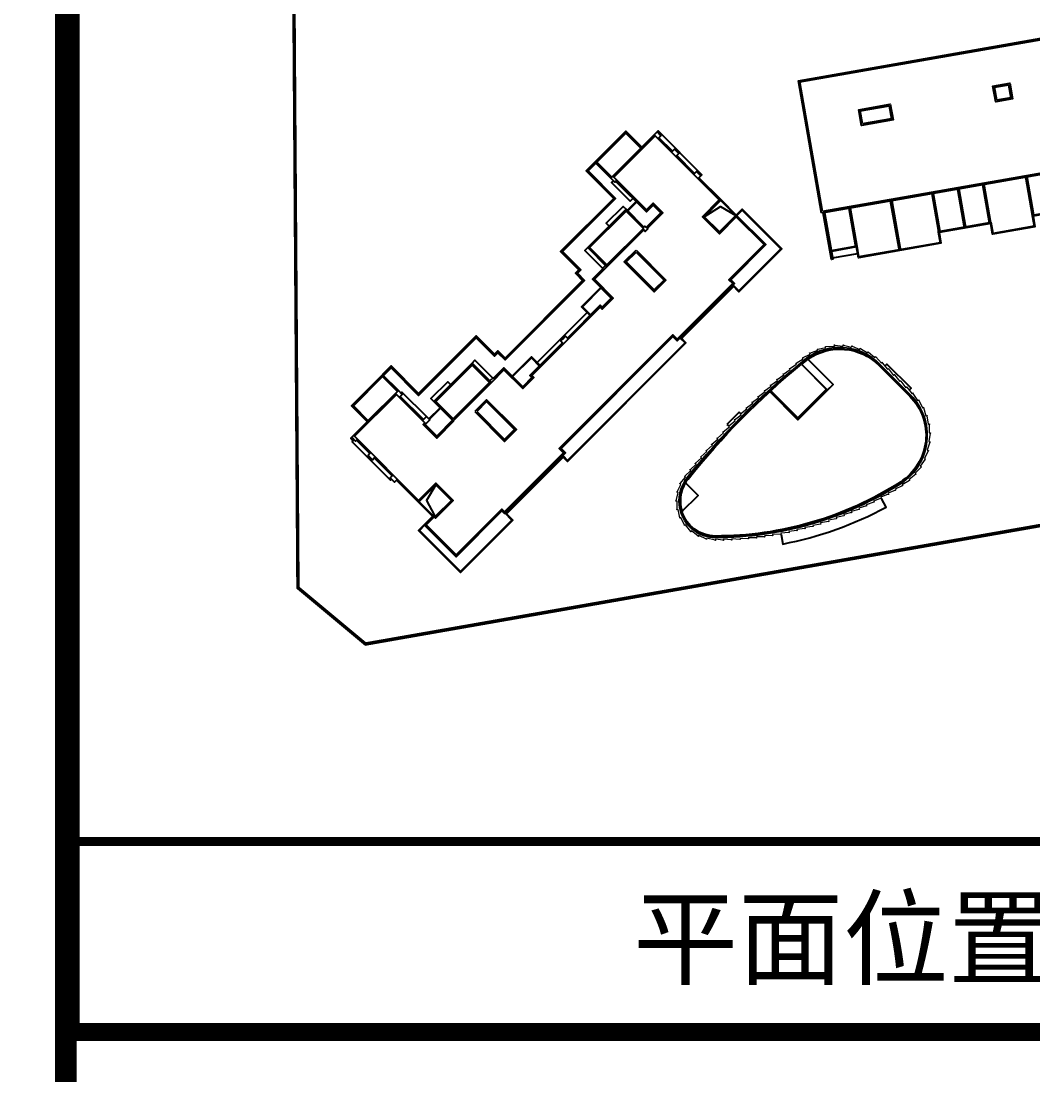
# Model space of a CAD drawing. Header units: millimetres. Extents: x 434053 to 1059003, y -2417481 to 936527.
# Drawn here: x 544088 to 544832, y -2316696 to -2315921 of the extents above; entities that cross this region are included whole.
import ezdxf
from ezdxf.lldxf.tags import DXFTag

# ---------------------------------------------------------------- set-up
doc = ezdxf.new("R2010")
doc.units = ezdxf.units.MM
doc.header["$LTSCALE"] = 1000
doc.header["$MEASUREMENT"] = 0
doc.linetypes.add('示意图$0$DASHDOT', pattern=[25.4, 12.7, -6.35, 0, -6.35])
doc.layers.add('A-ANNO-TEXT', color=7, linetype='Continuous', lineweight=25)
doc.layers.add('示意图$0$建筑轮廓-塔楼', color=4, linetype='Continuous', lineweight=0)
for name, color, linetype in [('A-ANNO-TTLB', 7, 'Continuous'), ('图签 A1$0$净用地范围线', 6, 'Continuous'), ('建筑轮廓-首层平台', 90, 'Continuous'), ('示意图$0$_平面辅助线', 7, 'Continuous'), ('示意图$0$DIM_MODI', 6, 'Continuous'), ('示意图$0$WALL', 4, 'Continuous'), ('示意图$0$净用地范围线', 6, 'Continuous'), ('示意图$0$图签 A1$0$净用地范围线', 6, 'Continuous'), ('示意图$0$建筑轮廓-窗-阳台', 255, 'Continuous'), ('示意图$0$首二层+地下室_04(1)$0$1#楼首层平面图$0$A-WALL', 2, 'Continuous')]:
    doc.layers.add(name, color=color, linetype=linetype)
doc.styles.add('TITXC', font='simhei.ttf')
tags = doc.linetypes.add('图签 A1$0$DASHDOT', pattern=[1, 0.5, -0.25, 0, -0.25]).pattern_tags.tags
tags[10:11] = [DXFTag(74, 4), DXFTag(75, 0), DXFTag(340, '0'), DXFTag(46, 1.0), DXFTag(50, 0.0), DXFTag(44, 0.0), DXFTag(45, 0.0)]
tags[8:9] = [DXFTag(74, 4), DXFTag(75, 0), DXFTag(340, '0'), DXFTag(46, 1.0), DXFTag(50, 0.0), DXFTag(44, 0.0), DXFTag(45, 0.0)]
tags[6:7] = [DXFTag(74, 4), DXFTag(75, 0), DXFTag(340, '0'), DXFTag(46, 1.0), DXFTag(50, 0.0), DXFTag(44, 0.0), DXFTag(45, 0.0)]
tags[4:5] = [DXFTag(74, 4), DXFTag(75, 0), DXFTag(340, '0'), DXFTag(46, 1.0), DXFTag(50, 0.0), DXFTag(44, 0.0), DXFTag(45, 0.0)]
tags = doc.linetypes.add('示意图$0$图签 A1$0$DASHDOT', pattern=[1, 0.5, -0.25, 0, -0.25]).pattern_tags.tags
tags[10:11] = [DXFTag(74, 4), DXFTag(75, 0), DXFTag(340, '0'), DXFTag(46, 1.0), DXFTag(50, 0.0), DXFTag(44, 0.0), DXFTag(45, 0.0)]
tags[8:9] = [DXFTag(74, 4), DXFTag(75, 0), DXFTag(340, '0'), DXFTag(46, 1.0), DXFTag(50, 0.0), DXFTag(44, 0.0), DXFTag(45, 0.0)]
tags[6:7] = [DXFTag(74, 4), DXFTag(75, 0), DXFTag(340, '0'), DXFTag(46, 1.0), DXFTag(50, 0.0), DXFTag(44, 0.0), DXFTag(45, 0.0)]
tags[4:5] = [DXFTag(74, 4), DXFTag(75, 0), DXFTag(340, '0'), DXFTag(46, 1.0), DXFTag(50, 0.0), DXFTag(44, 0.0), DXFTag(45, 0.0)]

# ---------------------------------------------------------------- blocks, each defined once
blk = doc.blocks.new('asdfgafg示意图$0$49841165651')
at = {"layer": '示意图$0$建筑轮廓-窗-阳台', "color": 4}
for points in [[(-19035231987.362881, -6398610056.282408), (-19035235392.694901, -6398590652.836475), (-19035195305.380138, -6398583617.456451), (-19035191900.048119, -6398603020.902374), (-19035231987.362881, -6398610056.282408)], [(-19035196573.697529, -6398592010.256876), (-19035196979.917339, -6398589695.632614), (-19035194517.551102, -6398589263.483883), (-19035194111.33128, -6398591578.108143), (-19035196573.697529, -6398592010.256876), (-19035196573.697529, -6398592010.256876)], [(-19035206423.16246, -6398593738.851799), (-19035206829.382271, -6398591424.227541), (-19035204367.016029, -6398590992.078808), (-19035203960.796219, -6398593306.703068), (-19035206423.16246, -6398593738.851799), (-19035206423.16246, -6398593738.851799)], [(-19035226122.092339, -6398597196.041677), (-19035226528.312149, -6398594881.417418), (-19035221899.063629, -6398594068.9778), (-19035221492.843811, -6398596383.60206), (-19035226122.092339, -6398597196.041677), (-19035226122.092339, -6398597196.041677)]]:
    blk.add_lwpolyline(points, dxfattribs=at)
at = {"layer": '示意图$0$建筑轮廓-窗-阳台'}
for points in [[(-19035231824.94548, -6398609824.721212), (-19035235161.13369, -6398590815.253878), (-19035195467.797531, -6398583849.017649), (-19035192131.60931, -6398602858.484974)], [(-19035196411.280121, -6398591778.695677), (-19035196748.35614, -6398589858.050014), (-19035194679.968498, -6398589495.04508), (-19035194342.892479, -6398591415.690741)], [(-19035206260.74506, -6398593507.290604), (-19035206597.821079, -6398591586.644941), (-19035204529.43343, -6398591223.640007), (-19035204192.357422, -6398593144.285667)], [(-19035225959.674938, -6398596964.48048), (-19035226296.75095, -6398595043.834818), (-19035222061.48103, -6398594300.539001), (-19035221724.40501, -6398596221.184661)]]:
    blk.add_lwpolyline(points, close=True, dxfattribs=at)
for points in [[(-19035192195.53207, -6398603072.760223), (-19035190934.138561, -6398610260.130169), (-19035196942.312168, -6398611314.573078), (-19035197218.887348, -6398609738.658688), (-19035201060.17868, -6398610412.810709), (-19035200783.603489, -6398611988.7251), (-19035206791.7771, -6398613043.168005), (-19035207068.352291, -6398611467.253611), (-19035214849.429588, -6398612832.843618), (-19035214572.854401, -6398614408.757998), (-19035226490.706989, -6398616500.357861), (-19035226767.282169, -6398614924.44347), (-19035230559.326172, -6398615589.952515)], [(-19035192097.037418, -6398603055.474272), (-19035190818.357948, -6398610341.338871), (-19035197023.520859, -6398611430.353676), (-19035197300.09605, -6398609854.439285), (-19035200944.398079, -6398610494.019409), (-19035200667.822891, -6398612069.933798), (-19035206872.985809, -6398613158.948601), (-19035207149.560989, -6398611583.034214), (-19035214733.648979, -6398612914.052319), (-19035214457.073799, -6398614489.966698), (-19035226571.915668, -6398616616.138456), (-19035226848.490871, -6398615040.22407), (-19035230542.040211, -6398615688.447165)], [(-19035201010.931351, -6398610404.167734), (-19035201995.749691, -6398604792.712176)], [(-19035200813.942051, -6398610369.595833), (-19035201798.76038, -6398604758.140276)], [(-19035198449.942299, -6398604170.418001), (-19035197465.123981, -6398609781.87356)], [(-19035198252.952999, -6398604135.846103), (-19035197268.134682, -6398609747.301661)], [(-19035207314.588909, -6398611510.468487), (-19035208299.407242, -6398605899.012929)], [(-19035207117.599621, -6398611475.896589), (-19035208102.41795, -6398605864.441032)], [(-19035215785.00058, -6398607212.745073), (-19035214800.182259, -6398612824.200632)], [(-19035215588.011299, -6398607178.173177), (-19035214603.19297, -6398612789.628733)], [(-19035212042.203918, -6398606555.879002), (-19035211057.385578, -6398612167.334562)], [(-19035211845.21463, -6398606521.307105), (-19035210860.396278, -6398612132.762665)], [(-19035227998.33712, -6398609356.202785), (-19035227013.518791, -6398614967.658342)], [(-19035227801.34782, -6398609321.630886), (-19035226816.529491, -6398614933.086443)], [(-19035221891.668869, -6398608284.47393), (-19035220612.98938, -6398615570.338524)], [(-19035221694.679569, -6398608249.902033), (-19035220416.00008, -6398615535.766626)], [(-19035231544.144489, -6398609978.496962), (-19035230344.25473, -6398616821.311653), (-19035230541.24403, -6398616855.883549), (-19035231741.133801, -6398610013.068859)], [(-19035230378.79525, -6398616624.331581), (-19035226684.271832, -6398615975.937531)]]:
    blk.add_lwpolyline(points, dxfattribs=at)
blk = doc.blocks.new('asdfgafg示意图$0$11#####')
blk.add_lwpolyline([(712283.7, 2542161.86, 0.321963), (712288.77, 2542158.22, 0.143171), (712316.02, 2542166.17, 0.479293), (712317.43, 2542179.11), (712312.93, 2542183.61, 0.369308), (712302.11, 2542184.46, 0.012083), (712301.79, 2542184.21, 0.00136), (712301.32, 2542183.83, 0.053943), (712284.58, 2542166.9, 0.029822), (712284.21, 2542166.37, 0.222835)], format="xyb", close=True)
for points in [[(712301.4, 2542183.62), (712305.2, 2542179.82), (712306.05, 2542180.66), (712302.35, 2542184.37, -0.36465), (712312.8, 2542183.46), (712317.3, 2542178.96, -0.479293), (712315.92, 2542166.33, -0.143171), (712288.77, 2542158.41, -0.327319), (712283.86, 2542162.01), (712286.22, 2542164.37), (712284.37, 2542166.22, -0.032129), (712284.75, 2542166.76, -0.053761), (712301.4, 2542183.62)], [(712284.39, 2542166.26, 0.222835), (712283.9, 2542161.93, 0.222835)]]:
    blk.add_lwpolyline(points, format="xyb")
for points in [[(712302.35, 2542184.37), (712306.05, 2542180.66), (712300.87, 2542175.49), (712296.75, 2542179.61)], [(712301.4, 2542183.62), (712305.06, 2542179.96), (712300.87, 2542175.77), (712296.89, 2542179.75)], [(712302.35, 2542184.37), (712301.4, 2542183.62)]]:
    blk.add_lwpolyline(points)
at = {"layer": '示意图$0$建筑轮廓-塔楼'}
blk.add_lwpolyline([(712305.35, 2542160.7), (712305.4, 2542160.53), (712305.36, 2542160.52), (712305.35, 2542160.55), (712304.2, 2542160.33), (712304.26, 2542160.15), (712304.21, 2542160.14), (712304.2, 2542160.17), (712303.05, 2542159.98), (712303.1, 2542159.8), (712303.05, 2542159.79), (712303.04, 2542159.82), (712301.89, 2542159.66), (712301.93, 2542159.48), (712301.89, 2542159.46), (712301.88, 2542159.5), (712300.72, 2542159.36), (712300.76, 2542159.18), (712300.71, 2542159.17), (712300.7, 2542159.2), (712299.54, 2542159.09), (712299.58, 2542158.91), (712299.53, 2542158.9), (712299.53, 2542158.93), (712298.36, 2542158.85), (712298.4, 2542158.67), (712298.35, 2542158.66), (712298.34, 2542158.69), (712297.17, 2542158.64), (712297.2, 2542158.45), (712297.16, 2542158.45), (712297.15, 2542158.48), (712295.98, 2542158.45), (712296.01, 2542158.27), (712295.96, 2542158.26), (712295.95, 2542158.3), (712294.79, 2542158.3), (712294.81, 2542158.11), (712294.76, 2542158.11), (712294.76, 2542158.14), (712293.59, 2542158.17), (712293.61, 2542157.98), (712293.56, 2542157.98), (712293.55, 2542158.01), (712292.39, 2542158.07), (712292.4, 2542157.88), (712292.35, 2542157.88), (712292.35, 2542157.92), (712291.18, 2542158), (712291.19, 2542157.81), (712291.14, 2542157.81), (712291.14, 2542157.85), (712289.98, 2542157.96), (712289.98, 2542157.77), (712289.93, 2542157.77), (712289.93, 2542157.8), (712288.77, 2542157.94), (712288.77, 2542157.76), (712288.72, 2542157.76), (712288.72, 2542157.79), (712287.53, 2542158.09), (712287.48, 2542157.9), (712287.44, 2542157.91), (712287.44, 2542157.95), (712286.34, 2542158.5), (712286.26, 2542158.33), (712286.21, 2542158.35), (712286.23, 2542158.39), (712285.28, 2542159.17), (712285.16, 2542159.02), (712285.12, 2542159.05), (712285.14, 2542159.08), (712284.39, 2542160.06), (712284.24, 2542159.94), (712284.21, 2542159.98), (712284.24, 2542160), (712283.72, 2542161.12), (712283.55, 2542161.04), (712283.53, 2542161.08), (712283.56, 2542161.1), (712283.31, 2542162.3), (712283.12, 2542162.26), (712283.11, 2542162.31), (712283.15, 2542162.32), (712283.17, 2542163.55), (712282.98, 2542163.55), (712282.98, 2542163.6), (712283.01, 2542163.6), (712283.31, 2542164.8), (712283.12, 2542164.84), (712283.13, 2542164.89), (712283.17, 2542164.88), (712283.72, 2542165.98), (712283.55, 2542166.07), (712283.57, 2542166.11), (712283.6, 2542166.1), (712284.38, 2542167.05), (712284.24, 2542167.17), (712284.27, 2542167.21), (712284.29, 2542167.18), (712285.15, 2542168.01), (712285.01, 2542168.12), (712285.04, 2542168.16), (712285.06, 2542168.14), (712285.93, 2542168.95), (712285.79, 2542169.07), (712285.82, 2542169.11), (712285.84, 2542169.09), (712286.72, 2542169.89), (712286.58, 2542170.01), (712286.61, 2542170.05), (712286.64, 2542170.03), (712287.52, 2542170.82), (712287.38, 2542170.94), (712287.41, 2542170.98), (712287.44, 2542170.96), (712288.33, 2542171.74), (712288.19, 2542171.87), (712288.22, 2542171.9), (712288.25, 2542171.88), (712289.15, 2542172.65), (712289.01, 2542172.78), (712289.04, 2542172.82), (712289.07, 2542172.79), (712289.98, 2542173.56), (712289.84, 2542173.68), (712289.88, 2542173.72), (712289.9, 2542173.7), (712290.82, 2542174.45), (712290.68, 2542174.58), (712290.72, 2542174.61), (712290.74, 2542174.59), (712291.67, 2542175.33), (712291.53, 2542175.46), (712291.57, 2542175.5), (712291.59, 2542175.47), (712292.53, 2542176.21), (712292.4, 2542176.34), (712292.43, 2542176.37), (712292.46, 2542176.35), (712293.4, 2542177.07), (712293.27, 2542177.2), (712293.3, 2542177.24), (712293.33, 2542177.22), (712294.28, 2542177.93), (712294.15, 2542178.06), (712294.18, 2542178.1), (712294.21, 2542178.07), (712295.16, 2542178.77), (712295.04, 2542178.91), (712295.07, 2542178.94), (712295.1, 2542178.92), (712296.06, 2542179.61), (712295.93, 2542179.75), (712295.97, 2542179.78), (712295.99, 2542179.75), (712296.97, 2542180.43), (712296.84, 2542180.57), (712296.88, 2542180.61), (712296.9, 2542180.58), (712297.88, 2542181.25), (712297.76, 2542181.39), (712297.8, 2542181.42), (712297.82, 2542181.4), (712298.81, 2542182.06), (712298.69, 2542182.2), (712298.72, 2542182.23), (712298.75, 2542182.2), (712299.74, 2542182.85), (712299.62, 2542182.99), (712299.66, 2542183.03), (712299.68, 2542183), (712300.68, 2542183.64), (712300.56, 2542183.78), (712300.6, 2542183.81), (712300.62, 2542183.78), (712301.63, 2542184.41), (712301.52, 2542184.55), (712301.56, 2542184.59), (712301.58, 2542184.56), (712302.67, 2542185.12), (712302.58, 2542185.29), (712302.62, 2542185.31), (712302.64, 2542185.28), (712303.8, 2542185.68), (712303.73, 2542185.86), (712303.78, 2542185.87), (712303.79, 2542185.84), (712305, 2542186.07), (712304.95, 2542186.25), (712305, 2542186.26), (712305.01, 2542186.23), (712306.24, 2542186.28), (712306.22, 2542186.46), (712306.27, 2542186.47), (712306.28, 2542186.43), (712307.5, 2542186.3), (712307.51, 2542186.49), (712307.56, 2542186.49), (712307.56, 2542186.45), (712308.75, 2542186.14), (712308.79, 2542186.33), (712308.83, 2542186.32), (712308.83, 2542186.28), (712309.96, 2542185.8), (712310.02, 2542185.98), (712310.07, 2542185.96), (712310.06, 2542185.93), (712311.11, 2542185.29), (712311.2, 2542185.45), (712311.24, 2542185.43), (712311.23, 2542185.4), (712312.17, 2542184.61), (712312.29, 2542184.76), (712312.33, 2542184.73), (712312.3, 2542184.71), (712313.13, 2542183.79), (712313.26, 2542183.92), (712313.29, 2542183.89), (712313.27, 2542183.86), (712314.03, 2542182.89), (712314.16, 2542183.02), (712314.19, 2542182.99), (712314.17, 2542182.96), (712314.93, 2542181.99), (712315.06, 2542182.12), (712315.09, 2542182.09), (712315.07, 2542182.06), (712315.83, 2542181.09), (712315.96, 2542181.22), (712316, 2542181.19), (712315.97, 2542181.16), (712316.73, 2542180.19), (712316.86, 2542180.32), (712316.9, 2542180.29), (712316.87, 2542180.26), (712317.63, 2542179.29), (712317.76, 2542179.42), (712317.8, 2542179.39), (712317.77, 2542179.36), (712318.46, 2542178.32), (712318.61, 2542178.43), (712318.64, 2542178.39), (712318.62, 2542178.37), (712319.15, 2542177.23), (712319.31, 2542177.32), (712319.34, 2542177.28), (712319.3, 2542177.26), (712319.66, 2542176.06), (712319.84, 2542176.12), (712319.85, 2542176.07), (712319.82, 2542176.06), (712319.99, 2542174.82), (712320.18, 2542174.86), (712320.19, 2542174.81), (712320.15, 2542174.8), (712320.14, 2542173.55), (712320.33, 2542173.56), (712320.33, 2542173.51), (712320.3, 2542173.5), (712320.1, 2542172.27), (712320.29, 2542172.25), (712320.28, 2542172.2), (712320.24, 2542172.2), (712319.87, 2542171.01), (712320.05, 2542170.96), (712320.03, 2542170.91), (712320, 2542170.92), (712319.45, 2542169.8), (712319.62, 2542169.72), (712319.6, 2542169.68), (712319.57, 2542169.69), (712318.85, 2542168.66), (712319.01, 2542168.56), (712318.99, 2542168.52), (712318.96, 2542168.54), (712318.1, 2542167.62), (712318.24, 2542167.5), (712318.21, 2542167.46), (712318.18, 2542167.49), (712317.2, 2542166.71), (712317.32, 2542166.57), (712317.29, 2542166.54), (712317.26, 2542166.56), (712316.17, 2542165.94), (712316.27, 2542165.78), (712316.23, 2542165.76), (712316.21, 2542165.79), (712315.15, 2542165.3), (712315.25, 2542165.14), (712315.2, 2542165.12), (712315.19, 2542165.15), (712314.11, 2542164.69), (712314.21, 2542164.53), (712314.16, 2542164.51), (712314.14, 2542164.54), (712313.06, 2542164.1), (712313.15, 2542163.94), (712313.1, 2542163.92), (712313.09, 2542163.95), (712311.99, 2542163.54), (712312.08, 2542163.38), (712312.03, 2542163.35), (712312.02, 2542163.38), (712310.91, 2542163), (712311, 2542162.84), (712310.95, 2542162.82), (712310.94, 2542162.85), (712309.82, 2542162.49), (712309.9, 2542162.32), (712309.85, 2542162.3), (712309.84, 2542162.33), (712308.72, 2542162.01), (712308.79, 2542161.84), (712308.75, 2542161.82), (712308.73, 2542161.85), (712307.6, 2542161.55), (712307.67, 2542161.38), (712307.63, 2542161.36), (712307.61, 2542161.39), (712306.48, 2542161.12), (712306.54, 2542160.94), (712306.5, 2542160.92), (712306.49, 2542160.96), (712305.37, 2542160.72)], dxfattribs=at)
at = {"layer": '示意图$0$首二层+地下室_04(1)$0$1#楼首层平面图$0$A-WALL', "color": 8}
for p, q in [((712292.24, 2542176.6), (712290.47, 2542174.79)), ((712292.48, 2542176.37), (712292.24, 2542176.6)), ((712290.47, 2542174.79), (712290.69, 2542174.58))]:
    blk.add_line(p, q, dxfattribs=at)
blk.add_lwpolyline([(712317.2, 2542179.84), (712317.5, 2542180.13), (712313.95, 2542183.65), (712313.66, 2542183.36)], dxfattribs=at)
blk.add_lwpolyline([(712298.4, 2542158.64), (712298.67, 2542157.24, 0.07718), (712313.84, 2542162.67), (712313.15, 2542163.94)], format="xyb", dxfattribs=at)
blk = doc.blocks.new('asdfgafg示意图$0$19128911111')
at = {"color": 0, "linetype": 'ByBlock'}
blk.add_lwpolyline([(-19034800962.491371, -6399042991.197365), (-19034801103.90546, -6399043132.630601), (-19034800736.182652, -6399043500.339821), (-19034800877.606079, -6399043641.76499), (-19034795248.964169, -6399049270.31596), (-19034795107.54961, -6399049128.899665)], dxfattribs=at)
at = {"layer": '示意图$0$_平面辅助线', "linetype": 'ByBlock'}
blk.add_lwpolyline([(-19034765112.742531, -6399002756.795162), (-19034766242.458611, -6399003882.193748), (-19034762211.5797, -6399007913.02307), (-19034770025.060051, -6399015726.601643), (-19034767338.036812, -6399018413.590546), (-19034767833.009178, -6399018908.568636), (-19034766772.340351, -6399019969.226019), (-19034778439.75214, -6399031636.162807), (-19034779500.11235, -6399030575.815948), (-19034779995.084572, -6399031070.792933), (-19034782682.107529, -6399028383.804307), (-19034791132.0625, -6399036833.865135), (-19034795162.916031, -6399032803.064054), (-19034796297.870571, -6399033938.028624)], dxfattribs=at)
at = {"layer": '示意图$0$WALL'}
for points in [[(-19034786148.61414, -6399040480.881574), (-19034788482.050701, -6399042814.365574), (-19034790179.10294, -6399041117.334995), (-19034789507.347408, -6399040445.57184), (-19034790002.325241, -6399039950.60017), (-19034790426.58667, -6399040374.866879), (-19034793820.70293, -6399036980.792824), (-19034793537.879372, -6399036697.930964), (-19034794103.603081, -6399036132.283827), (-19034800962.480991, -6399042991.207747), (-19034800396.757271, -6399043556.854879), (-19034800255.35437, -6399043415.450201), (-19034798275.460129, -6399045395.353977), (-19034798558.321991, -6399045678.219351), (-19034797921.89986, -6399046314.562952), (-19034797639.123409, -6399046031.774679), (-19034795022.729752, -6399048648.044203), (-19034795305.589809, -6399048930.908831), (-19034794669.150639, -6399049567.261857), (-19034794386.398918, -6399049284.505625), (-19034791133.687679, -6399052537.176716), (-19034788586.959911, -6399049992.741262), (-19034786325.4062, -6399052254.23495), (-19034788658.689461, -6399054587.751696), (-19034788870.914619, -6399054375.533198), (-19034790320.40517, -6399055825.1688), (-19034785618.357769, -6399060527.15772), (-19034778900.766232, -6399053809.723661), (-19034778511.740841, -6399054198.719206), (-19034769566.90789, -6399045253.772349), (-19034770203.08107, -6399044617.032284), (-19034753798.559441, -6399028212.398756), (-19034753162.16626, -6399028848.777533), (-19034744747.64415, -6399020434.16588), (-19034745313.319389, -6399019868.496664), (-19034740151.46735, -6399014706.589697), (-19034744500.192619, -6399010357.901594), (-19034746975.00425, -6399012832.738354), (-19034749202.52346, -6399010605.484818), (-19034746727.605839, -6399008130.541022), (-19034749980.324131, -6399004877.855013), (-19034749697.522991, -6399004595.073904), (-19034750333.922482, -6399003958.681196), (-19034750616.699532, -6399004241.461248), (-19034753233.008541, -6399001625.180075), (-19034752950.24091, -6399001342.382978), (-19034753586.630981, -6399000706.007303), (-19034753869.40802, -6399000988.787359), (-19034755849.328529, -6398999008.887926), (-19034755566.476341, -6398998726.054689), (-19034756132.16478, -6398998160.372274), (-19034762920.35376, -6399004948.63349), (-19034762354.665321, -6399005514.315905), (-19034762213.24472, -6399005372.893793), (-19034757687.73724, -6399009898.353121), (-19034756697.793011, -6399008908.398355), (-19034755566.41621, -6399010039.763117), (-19034757723.087978, -6399012196.457972)], [(-19034762920.526981, -6399004948.806685), (-19034765253.892872, -6399002615.10331), (-19034760693.56847, -6398998053.667017), (-19034758359.574039, -6399000387.746182), (-19034762920.329449, -6399004948.66825)], [(-19034765253.892872, -6399002615.10331), (-19034766525.573219, -6399003881.923603), (-19034762494.422401, -6399007913.02483), (-19034770307.902771, -6399015726.603436), (-19034767620.879608, -6399018413.592266), (-19034768115.851841, -6399018908.570217), (-19034767055.18671, -6399019969.223904), (-19034778439.75016, -6399031353.323864), (-19034779500.11393, -6399030292.973446), (-19034779995.086151, -6399030787.950443), (-19034782682.109322, -6399028100.961613), (-19034791132.064301, -6399036551.022457), (-19034795162.91758, -6399032520.221638), (-19034796439.292561, -6399033796.607891)], [(-19034758076.63187, -6399012550.005617), (-19034763485.969959, -6399017959.401274), (-19034766314.412128, -6399015130.989195), (-19034760692.94313, -6399009509.460379), (-19034758076.634121, -6399012125.741549), (-19034757935.221142, -6399011984.327066), (-19034757510.954819, -6399012408.588877), (-19034757864.498699, -6399012762.136522), (-19034758076.63187, -6399012550.005617)], [(-19034769990.198151, -6399028564.939728), (-19034769567.051159, -6399028141.761843), (-19034769284.19376, -6399028424.61624), (-19034764475.889359, -6399023616.26079), (-19034764193.045189, -6399023899.10195), (-19034762849.554081, -6399022555.596529), (-19034765607.288219, -6399019797.891749), (-19034764087.065849, -6399018277.659828), (-19034764157.76226, -6399018206.9614), (-19034763698.08868, -6399017747.284933)], [(-19034769851.17934, -6399028425.910766), (-19034770274.326328, -6399028849.088652), (-19034769991.451279, -6399029131.925406), (-19034774799.45565, -6399033940.580862), (-19034774516.593842, -6399034223.404379), (-19034775860.001171, -6399035566.993574), (-19034778617.907291, -6399032809.460798), (-19034780137.690659, -6399034329.456564), (-19034780208.880001, -6399034258.268099), (-19034780668.8619, -6399034718.314281)], [(-19034798664.477482, -6399040693.188822), (-19034800997.940781, -6399038359.720347), (-19034796437.616379, -6399033798.284056), (-19034794103.599541, -6399036132.280281), (-19034798664.477482, -6399040693.188822)]]:
    blk.add_lwpolyline(points, dxfattribs=at)
for points in [[(-19034759207.987301, -6399015519.86051), (-19034754823.88483, -6399019903.908465), (-19034756556.290771, -6399021636.332838), (-19034760940.389309, -6399017252.280947)], [(-19034786077.89291, -6399040551.602489), (-19034780456.24287, -6399034930.913282), (-19034783284.86145, -6399032102.677629), (-19034788905.97982, -6399037724.557062)], [(-19034782895.471279, -6399039209.074045), (-19034778511.103241, -6399043592.856413), (-19034776778.805359, -6399041860.323988), (-19034781163.177341, -6399037476.545557)]]:
    blk.add_lwpolyline(points, close=True, dxfattribs=at)
at = {"layer": '示意图$0$建筑轮廓-窗-阳台'}
for points in [[(-19034786077.909222, -6399040551.618799), (-19034786007.194832, -6399040622.307147), (-19034788482.049351, -6399043097.211992), (-19034790461.945728, -6399041117.336677), (-19034790214.45187, -6399040869.839997), (-19034794386.40873, -6399036697.93502), (-19034800538.285969, -6399042849.853546), (-19034791133.624889, -6399052254.398537), (-19034788586.898121, -6399049709.964087), (-19034786042.568691, -6399052254.225998), (-19034788658.680161, -6399054870.599262), (-19034788870.905319, -6399054658.380766), (-19034790037.568649, -6399055825.160847), (-19034785618.356991, -6399060244.317546), (-19034778900.769989, -6399053526.888033), (-19034778511.747162, -6399053915.881018), (-19034769849.686741, -6399045253.710284), (-19034770485.86034, -6399044616.969801), (-19034753798.56152, -6399027929.55716), (-19034753162.16861, -6399028565.935669), (-19034745030.486858, -6399020434.167386), (-19034745596.162102, -6399019868.49817), (-19034740434.30991, -6399014706.591054), (-19034744500.191299, -6399010640.74442), (-19034746974.995098, -6399013115.573349), (-19034749485.373852, -6399010605.493999), (-19034747010.434818, -6399008130.528786), (-19034756415.002079, -6398998726.061596), (-19034762496.08287, -6399004807.217447), (-19034757689.43082, -6399009613.818352), (-19034756699.48127, -6399008623.856581), (-19034755283.548489, -6399010039.771887), (-19034757581.65971, -6399012337.872408)], [(-19034756132.16478, -6398998160.372274), (-19034755990.75515, -6398998018.939188), (-19034749556.10239, -6399004453.651801), (-19034749697.522991, -6399004595.073913)], [(-19034762552.66468, -6399005316.32926), (-19034762835.50082, -6399005599.168892), (-19034760091.91991, -6399008342.720612), (-19034759667.65773, -6399007918.453688)], [(-19034759208.016949, -6399008378.09013), (-19034760516.165161, -6399009686.252258)], [(-19034759137.305901, -6399008448.80043), (-19034760445.454109, -6399009756.962563)], [(-19034746798.31583, -6399008201.25239), (-19034744570.920368, -6399010428.604296)], [(-19034746727.605839, -6399008130.541022), (-19034744500.210381, -6399010357.892927)], [(-19034763167.803699, -6399011984.347278), (-19034763592.070019, -6399011560.085466), (-19034761117.209461, -6399009085.198568), (-19034760692.94313, -6399009509.460375)], [(-19034749202.463909, -6399010605.425274), (-19034746832.170582, -6399009091.003592), (-19034744570.90744, -6399010428.617228)], [(-19034744500.20583, -6399010357.888379), (-19034743651.68676, -6399009509.360273), (-19034737818.01215, -6399015342.972803), (-19034744111.221939, -6399021636.283575), (-19034745030.467999, -6399020717.020029)], [(-19034744429.49485, -6399010428.598755), (-19034743651.686001, -6399009650.78163), (-19034737959.433319, -6399015342.973745), (-19034744111.221828, -6399021494.860979), (-19034744959.756649, -6399020646.310022)], [(-19034766314.412128, -6399015130.989195), (-19034766738.67395, -6399015555.255522), (-19034764122.35136, -6399018171.550273)], [(-19034763485.969021, -6399017959.402826), (-19034765324.44519, -6399019797.890551), (-19034762566.71138, -6399022555.595026), (-19034764193.04369, -6399024181.944663), (-19034764476.20113, -6399023898.790236), (-19034774516.612942, -6399033940.561712), (-19034774233.751129, -6399034223.385233), (-19034775859.982021, -6399035849.836284), (-19034778617.88784, -6399033092.30382), (-19034780456.241322, -6399034930.914221)], [(-19034764405.195339, -6399020999.971827), (-19034767233.90107, -6399023828.715391), (-19034765961.107861, -6399025101.495058)], [(-19034764334.484192, -6399021070.682032), (-19034767092.479809, -6399023828.71454), (-19034765890.39756, -6399025030.784002)], [(-19034744889.049042, -6399020858.441679), (-19034752525.765732, -6399028495.234694)], [(-19034773738.622639, -6399032031.01855), (-19034766385.60355, -6399024677.003885)], [(-19034770061.88488, -6399045748.752482), (-19034769284.06255, -6399046526.565145), (-19034751889.889832, -6399029131.0976), (-19034752667.194149, -6399028353.80015)], [(-19034769990.348289, -6399045678.214609), (-19034769283.167061, -6399046385.298826), (-19034752031.306728, -6399029131.102687), (-19034752737.90451, -6399028424.511141)], [(-19034783284.86145, -6399032102.677629), (-19034782860.62611, -6399031678.38484), (-19034780244.631859, -6399034294.024947)], [(-19034777415.739441, -6399034011.465899), (-19034774587.202419, -6399031182.55364), (-19034773314.329819, -6399032455.25392)], [(-19034777345.024078, -6399034082.171888), (-19034774587.192951, -6399031323.974902), (-19034773385.035721, -6399032525.969389)], [(-19034786431.273621, -6399035249.515799), (-19034786855.56641, -6399034825.280455), (-19034789330.27261, -6399037300.321712), (-19034788905.97982, -6399037724.557062)], [(-19034793728.795639, -6399036507.008663), (-19034793587.379349, -6399036365.590639), (-19034790002.325241, -6399039950.60017)], [(-19034789648.76965, -6399040304.151365), (-19034787987.520931, -6399038642.677718)], [(-19034789578.05418, -6399040374.857256), (-19034787916.79723, -6399038713.375377)], [(-19034778243.08445, -6399054212.912644), (-19034769920.462639, -6399045890.172959)], [(-19034788586.949982, -6399049992.731367), (-19034789995.529781, -6399052257.473682), (-19034788870.930401, -6399054375.517408)], [(-19034791133.68718, -6399052537.177217), (-19034789082.982571, -6399054587.622478)], [(-19034791062.98098, -6399052466.462064), (-19034789012.275429, -6399054516.908264)], [(-19034790320.47641, -6399055825.097549), (-19034791169.30571, -6399056674.041777), (-19034784981.738522, -6399062860.814786), (-19034777288.79937, -6399055167.040224), (-19034778384.521839, -6399054071.498589)], [(-19034790249.765301, -6399055895.807789), (-19034791027.884361, -6399056674.032206), (-19034784981.74791, -6399062719.39362), (-19034777430.22197, -6399055167.050657), (-19034778455.232071, -6399054142.209717)]]:
    blk.add_lwpolyline(points, dxfattribs=at)
for points in [[(-19034762778.909931, -6399004807.243557), (-19034764975.12178, -6399002610.995647), (-19034760697.60799, -6398998332.438923), (-19034758500.989689, -6399000529.166992)], [(-19034758147.34367, -6399012337.873957), (-19034763485.97147, -6399017676.558561), (-19034766031.56942, -6399015130.987696), (-19034760692.94162, -6399009792.303091)], [(-19034759207.985668, -6399015802.703096), (-19034755106.727669, -6399019903.910097), (-19034756556.292271, -6399021353.490126), (-19034760657.5466, -6399017252.279448)], [(-19034786077.380379, -6399040269.950003), (-19034780739.08559, -6399034930.932428), (-19034783284.842312, -6399032385.520338), (-19034788623.137112, -6399037724.53792)], [(-19034798523.054008, -6399040551.764407), (-19034800715.115311, -6399038359.70311), (-19034796437.601521, -6399034081.146385), (-19034794245.069969, -6399036273.751654)], [(-19034782612.6287, -6399039209.055029), (-19034778511.122261, -6399043310.013575), (-19034777061.648079, -6399041860.343134), (-19034781163.158192, -6399037759.388269)]]:
    blk.add_lwpolyline(points, close=True, dxfattribs=at)
blk = doc.blocks.new('asdfgafg示意图')
at = {"layer": '示意图$0$净用地范围线', "linetype": '示意图$0$DASHDOT', "ltscale": 0.2, "const_width": 0.5}
blk.add_lwpolyline([(711475.59, 2542329.21), (711476.77, 2542157.32), (711486.69, 2542149.05), (711673.28, 2542181.81)], dxfattribs=at)
at = {"layer": '示意图$0$图签 A1$0$净用地范围线', "color": 1, "linetype": '示意图$0$图签 A1$0$DASHDOT', "ltscale": 10, "const_width": 0.5}
blk.add_lwpolyline([(711673.28, 2542181.81, -0.027114), (711674.79, 2542367.88), (711612.48, 2542349.31), (711598.82, 2542385.32), (711549.02, 2542368.98), (711485.39, 2542359.23), (711475.39, 2542358.7), (711476.77, 2542157.32), (711486.69, 2542149.05), (711673.28, 2542181.81)], format="xyb", close=True, dxfattribs=at)
at = {"layer": '示意图$0$DIM_MODI', "xscale": 0.001, "yscale": 0.001, "zscale": 0.001}
blk.add_blockref('asdfgafg示意图$0$49841165651', (19746785.62, 8940822.39), dxfattribs=at)
at = {"layer": '示意图$0$建筑轮廓-窗-阳台', "xscale": 0.001, "yscale": 0.001, "zscale": 0.001}
blk.add_blockref('asdfgafg示意图$0$19128911111', (19746285.62, 8941222.4), dxfattribs=at)
at = {"layer": '示意图$0$建筑轮廓-窗-阳台'}
blk.add_blockref('asdfgafg示意图$0$11#####', (-750.72, 6.5), dxfattribs=at)
blk = doc.blocks.new('asdfgafgA$C68E668AA')
at = {"layer": '图签 A1$0$净用地范围线', "color": 1, "linetype": '图签 A1$0$DASHDOT', "ltscale": 0.3, "const_width": 0.0625}
blk.add_lwpolyline([(23.321, 4.097, -0.027114), (23.511, 27.355), (15.721, 25.034), (14.014, 29.536), (7.789, 27.493), (-0.165, 26.275), (-1.415, 26.208), (-1.242, 1.036), (-0.002, 0.002), (23.321, 4.097)], format="xyb", close=True, dxfattribs=at)
at = {"xscale": 0.125236813593198, "yscale": 0.125236813593198, "zscale": 0.125236813593198, "rotation": 1.642517962813575e-05}
blk.add_blockref('asdfgafg示意图', (-89104.235, -318370.672), dxfattribs=at)
blk = doc.blocks.new('asdfdfsdh')
at = {"const_width": 40}
blk.add_lwpolyline([(27625.4, 3750), (11266.1, 3750)], dxfattribs=at)
at = {"layer": 'A-ANNO-TTLB'}
for points, const_width in [([(27625.4, 3741.5), (27625.4, 491.5), (23600, 491.5), (23600, 3741.5)], 33.3), ([(23950, 491.5), (23950, 3741.5), (23600, 3741.5), (23600, 491.5)], 16.7)]:
    blk.add_lwpolyline(points, close=True, dxfattribs=dict(at, const_width=const_width))
at = {"layer": '建筑轮廓-首层平台', "xscale": 100, "yscale": 100, "zscale": 100, "rotation": 270}
blk.add_blockref('asdfgafgA$C68E668AA', (24313.2, 3199.1), dxfattribs=at)
at = {"layer": 'A-ANNO-TEXT', "style": 'TITXC'}
blk.add_text('平面位置示意 Key Plan ', height=141.582, rotation=270, dxfattribs=at).set_placement((23701.7, 2707.2))

msp = doc.modelspace()

# ---------------------------------------------------------------- linework, layer by layer
msp.add_lwpolyline([(529300.94, -2314424.77), (544120.94, -2314424.77), (544120.94, -2323034.77), (529300.94, -2323034.77)], close=True)

# ---------------------------------------------------------------- block references
at = {"xscale": 0.4, "yscale": 0.4, "zscale": 0.4, "rotation": 90}
msp.add_blockref('asdfdfsdh', (545620.94, -2326104.77), dxfattribs=at)

doc.saveas('drawing.dxf')
